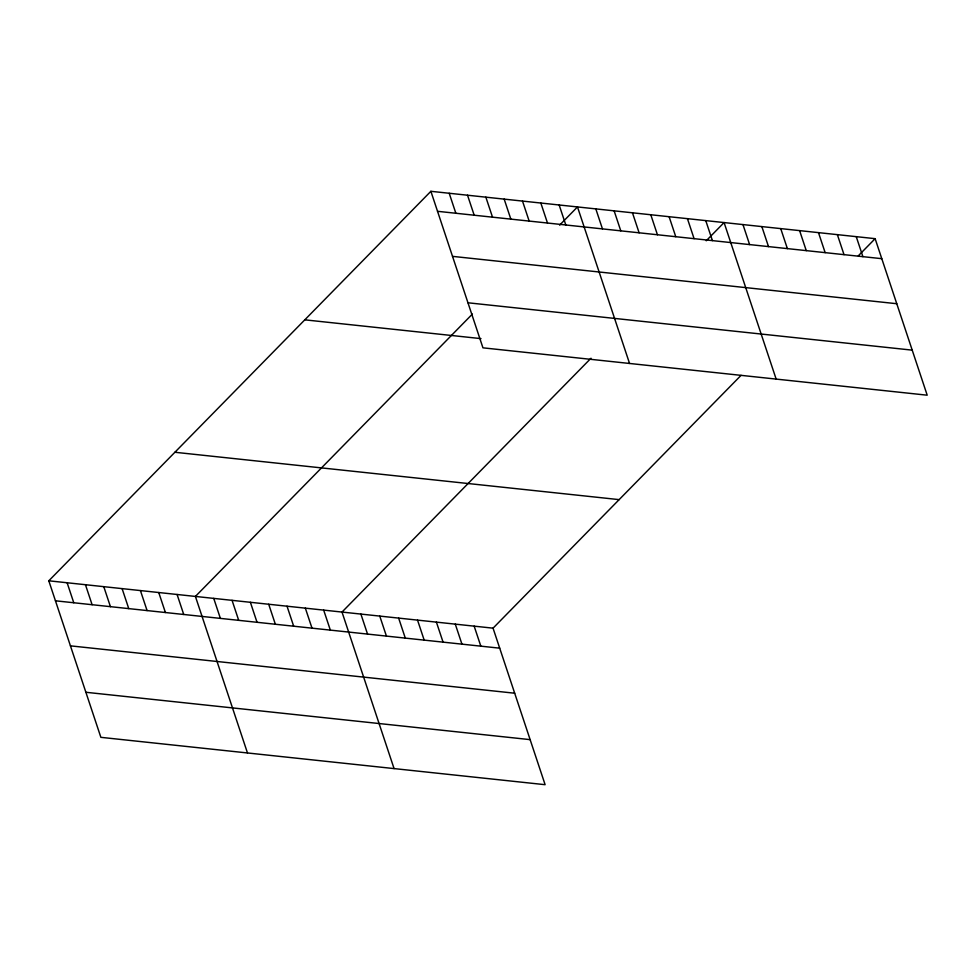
<?xml version="1.0" encoding="UTF-8"?>
<svg xmlns="http://www.w3.org/2000/svg" width="976" height="976" viewBox="0 0 976 976"><rect width="100%" height="100%" fill="white"/><g stroke="black" fill="none" stroke-linecap="round" stroke-linejoin="round"><path stroke-width="1.46" d="M741.052 375.357L493.051 628.166L545.12 784.692L100.87 737.331L48.8 580.805L430.88 191.308L875.13 238.669L927.2 395.195L482.949 347.834L430.88 191.308M472.408 314.052L195.407 596.434L247.477 752.96M559.614 225.139L577.487 206.936L629.557 363.462M591.005 358.229L342.003 612.062L394.072 768.588M706.221 240.779L724.082 222.565L776.152 379.091M858.319 255.81L875.13 238.669M437.529 211.304L881.779 258.677M452.522 256.359L896.773 303.719M467.968 302.78L912.218 350.14M304.793 319.835L480.997 338.623M174.887 452.266L619.138 499.627M48.8 580.805L493.051 628.166M55.449 600.801L499.7 648.174M70.443 645.856L514.694 693.216M85.888 692.277L530.139 739.637M856.245 236.656L862.906 256.664M837.371 234.643L844.02 254.651M818.486 232.63L825.147 252.638M799.612 230.617L806.261 250.625M780.727 228.604L787.376 248.612M761.841 226.591L768.502 246.599M742.968 224.578L749.617 244.586M705.758 220.613L712.419 240.608M687.433 218.661L694.082 238.656M669.109 216.709L675.758 236.704M650.785 214.744L657.434 234.752M632.46 212.792L639.109 232.8M614.136 210.84L620.785 230.848M595.811 208.888L602.46 228.896M559.15 204.984L565.812 224.98M540.826 203.032L547.487 223.028M522.502 201.068L529.163 221.076M504.177 199.116L510.838 219.124M485.853 197.164L492.514 217.172M467.528 195.212L474.19 215.22M449.204 193.26L455.853 213.256M474.165 626.153L480.826 646.161M455.292 624.14L461.941 644.148M436.406 622.127L443.067 642.135M417.533 620.114L424.182 640.122M398.647 618.101L405.296 638.109M379.762 616.088L386.423 636.096M360.888 614.075L367.537 634.083M323.678 610.11L330.339 630.106M305.354 608.158L312.003 628.154M287.029 606.206L293.678 626.202M268.705 604.254L275.354 624.25M250.381 602.29L257.03 622.298M232.056 600.338L238.705 620.346M213.732 598.386L220.381 618.394M177.083 594.482L183.732 614.477M158.746 592.53L165.408 612.525M140.422 590.578L147.083 610.573M122.098 588.613L128.759 608.621M103.773 586.661L110.434 606.669M85.449 584.709L92.11 604.717M67.124 582.757L73.773 602.753"/></g></svg>
